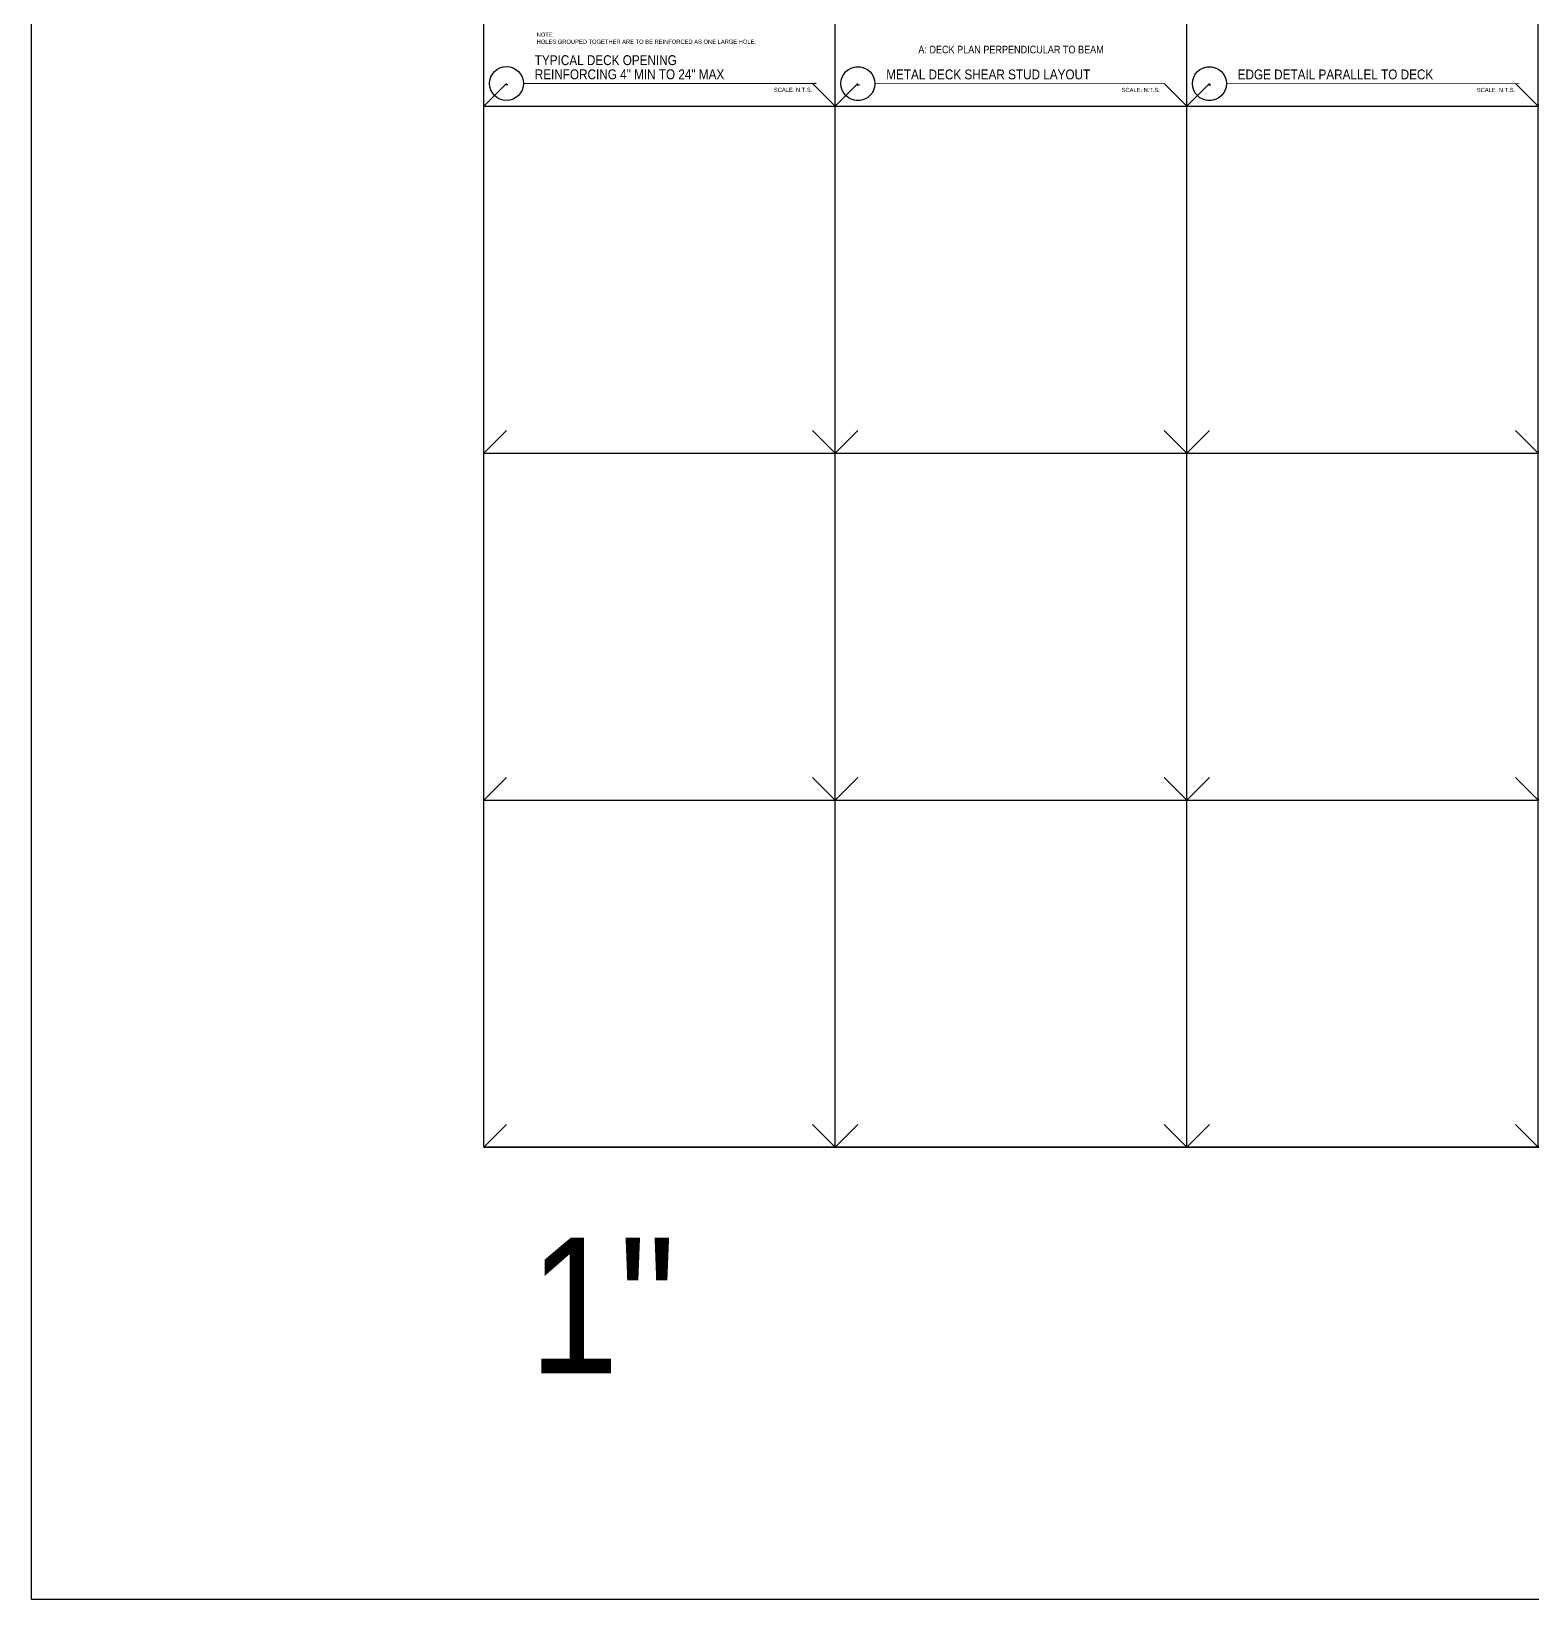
# Model space of a CAD drawing. Header units: inches. Extents: x -16404 to 14624, y -1591 to 16152.
# Drawn here: x -15918.3 to -15520.4, y 7320 to 7735.9 of the extents above; entities that cross this region are included whole.
import ezdxf
from ezdxf.enums import TextEntityAlignment as Align

# ---------------------------------------------------------------- set-up
doc = ezdxf.new("R2010")
doc.units = ezdxf.units.IN
doc.header["$LTSCALE"] = 24
doc.header["$MEASUREMENT"] = 0
doc.linetypes.add('DASHED2', pattern=[0.375, 0.25, -0.125])
doc.layers.get('0').update_dxf_attribs({"linetype": 'CONTINUOUS'})
doc.layers.add('S-ANNO-GRID-NONPLOT', color=251, linetype='CONTINUOUS', plot=False)
doc.layers.add('S-ANNO-NONPLOT', color=253, linetype='CONTINUOUS', plot=False)
doc.layers.add('S-ANNO-NOTE', color=4, linetype='CONTINUOUS')
doc.styles.add('Arial', font='arial.ttf', dxfattribs={"width": 0.85})

# ---------------------------------------------------------------- blocks, each defined once
blk = doc.blocks.new('*U332')
at = {"const_width": 0.188}
for points in [[(-4.5, 0, -1), (4.5, 0, 3.732051)], [(-4.5, 0, 1), (4.5, 0, -3.732051)]]:
    blk.add_lwpolyline(points, format="xyb", dxfattribs=at)
blk.add_lwpolyline([(4.5, 0), (82.21, 0)], dxfattribs=at)
blk.add_circle((0, 0), 4.5)
at = {"style": 'Arial', "width": 0.85}
for tag, p in [('DWG_TITLE_1', (7.5, 6.19)), ('DWG_TITLE_2', (7.5, 2.44))]:
    blk.add_attdef(tag, text='', height=2.62, dxfattribs=at).set_placement(p, align=Align.MIDDLE_LEFT)
blk.add_attdef('#', text='', height=3, dxfattribs=at).set_placement((0, 0), align=Align.MIDDLE_CENTER)
blk.add_attdef('SCALE', text='', height=1.12, dxfattribs=at).set_placement((81.08, -1.12), align=Align.TOP_RIGHT)
blk = doc.blocks.new('*U335')
at = {"const_width": 0.188}
for points in [[(-4.5, 0, -1), (4.5, 0, 3.732051)], [(-4.5, 0, 1), (4.5, 0, -3.732051)]]:
    blk.add_lwpolyline(points, format="xyb", dxfattribs=at)
blk.add_lwpolyline([(4.5, 0), (81.21, 0)], dxfattribs=at)
blk.add_circle((0, 0), 4.5)
at = {"style": 'Arial', "width": 0.85}
for tag, p in [('DWG_TITLE_1', (7.5, 6.19)), ('DWG_TITLE_2', (7.5, 2.44))]:
    blk.add_attdef(tag, text='', height=2.62, dxfattribs=at).set_placement(p, align=Align.MIDDLE_LEFT)
blk.add_attdef('#', text='', height=3, dxfattribs=at).set_placement((0, 0), align=Align.MIDDLE_CENTER)
blk.add_attdef('SCALE', text='', height=1.12, dxfattribs=at).set_placement((80.08, -1.12), align=Align.TOP_RIGHT)
blk = doc.blocks.new('Se_24x36_DETAILS_GRID')
for p, q in [((0, 23), (7.767, 23)), ((0, 15.333), (0, 23)), ((7.767, 23), (15.535, 23)), ((7.767, 15.333), (7.767, 23)), ((15.535, 23), (23.302, 23)), ((15.535, 15.333), (15.535, 23)), ((23.302, 23), (31.07, 23)), ((23.302, 15.333), (23.302, 23)), ((31.07, 15.333), (31.07, 23)), ((0, 15.333), (0.5, 15.833)), ((7.767, 15.333), (8.267, 15.833)), ((15.535, 15.333), (16.035, 15.833)), ((23.302, 15.333), (23.802, 15.833)), ((0, 15.333), (7.767, 15.333)), ((0, 7.667), (0, 15.333)), ((7.767, 15.333), (15.535, 15.333)), ((7.767, 7.667), (7.767, 15.333)), ((15.535, 15.333), (23.302, 15.333)), ((15.535, 7.667), (15.535, 15.333)), ((23.302, 15.333), (31.07, 15.333)), ((23.302, 7.667), (23.302, 15.333)), ((31.07, 7.667), (31.07, 15.333)), ((0, 7.667), (0.5, 8.167)), ((7.767, 7.667), (8.267, 8.167)), ((15.535, 7.667), (16.035, 8.167)), ((23.302, 7.667), (23.802, 8.167)), ((0, 7.667), (7.767, 7.667)), ((0, 0), (0, 7.667)), ((7.767, 7.667), (15.535, 7.667)), ((7.767, 0), (7.767, 7.667)), ((15.535, 7.667), (23.302, 7.667)), ((15.535, 0), (15.535, 7.667)), ((23.302, 7.667), (31.07, 7.667)), ((23.302, 0), (23.302, 7.667)), ((31.07, 0), (31.07, 7.667)), ((0, 0), (0.5, 0.5)), ((7.767, 0), (8.267, 0.5)), ((15.535, 0), (16.035, 0.5)), ((23.302, 0), (23.802, 0.5)), ((0, 0), (7.767, 0)), ((7.767, 0), (15.535, 0)), ((15.535, 0), (23.302, 0)), ((23.302, 0), (31.07, 0))]:
    blk.add_line(p, q)
at = {"linetype": 'DASHED2', "ltscale": 0.5}
for p, q in [((7.767, 15.333), (7.267, 15.833)), ((15.535, 15.333), (15.035, 15.833)), ((23.302, 15.333), (22.802, 15.833)), ((31.07, 15.333), (30.57, 15.833)), ((7.767, 7.667), (7.267, 8.167)), ((15.535, 7.667), (15.035, 8.167)), ((23.302, 7.667), (22.802, 8.167)), ((31.07, 7.667), (30.57, 8.167)), ((7.767, 0), (7.267, 0.5)), ((15.535, 0), (15.035, 0.5)), ((23.302, 0), (22.802, 0.5)), ((31.07, 0), (30.57, 0.5))]:
    blk.add_line(p, q, dxfattribs=at)

msp = doc.modelspace()

# ---------------------------------------------------------------- linework, layer by layer
at = {"layer": 'S-ANNO-GRID-NONPLOT'}
msp.add_lwpolyline([(-13183.31796, 7440), (-15798.26811, 7440), (-15798.26811, 9000), (-13183.31796, 9000)], close=True, dxfattribs=at)
at = {"layer": 'S-ANNO-NONPLOT', "color": 6}
msp.add_lwpolyline([(-13063.31796, 7320), (-15918.26811, 7320), (-15918.26811, 9120), (-13063.31796, 9120)], close=True, dxfattribs=at)

# ---------------------------------------------------------------- block references
at = {"layer": 'S-ANNO-GRID-NONPLOT', "xscale": 12, "yscale": 12, "zscale": 12}
for p in [(-15798.26811, 7716), (-15798.26811, 7440)]:
    msp.add_blockref('Se_24x36_DETAILS_GRID', p, dxfattribs=at)
at = {"layer": 'S-ANNO-NOTE'}
for name, p, values in [('*U332', (-15792.26811, 7722.03459), {'#': '-', 'DWG_TITLE_1': 'TYPICAL DECK OPENING', 'DWG_TITLE_2': 'REINFORCING 4" MIN TO 24" MAX', 'SCALE': 'SCALE: N.T.S.'}), ('*U335', (-15699.05902, 7722), {'#': '-', 'DWG_TITLE_2': 'METAL DECK SHEAR STUD LAYOUT', 'SCALE': 'SCALE: N.T.S.'}), ('*U332', (-15605.84992, 7722), {'#': '-', 'DWG_TITLE_2': 'EDGE DETAIL PARALLEL TO DECK', 'SCALE': 'SCALE: N.T.S.'})]:
    msp.add_blockref(name, p, dxfattribs=at).add_auto_attribs(values)

# ---------------------------------------------------------------- texts
at = {"layer": 'S-ANNO-NOTE', "insert": (-15784.26807, 7732.5346), "char_height": 1.125, "width": 68.9394393, "attachment_point": 7, "style": 'Arial'}
msp.add_mtext('NOTE:\\PHOLES GROUPED TOGETHER ARE TO BE REINFORCED AS ONE LARGE HOLE.   ', dxfattribs=at)
at = {"layer": 'S-ANNO-NOTE', "color": 6, "insert": (-15658.45447, 7730), "char_height": 2.025, "width": 49.0101247, "attachment_point": 8, "style": 'Arial'}
msp.add_mtext('A: DECK PLAN PERPENDICULAR TO BEAM', dxfattribs=at)
at = {"layer": 'S-ANNO-NOTE', "color": 191, "insert": (-15786.26811, 7416), "char_height": 36, "width": 59.0975878, "attachment_point": 1, "style": 'Arial'}
msp.add_mtext('1"', dxfattribs=at)

doc.saveas('drawing.dxf')
